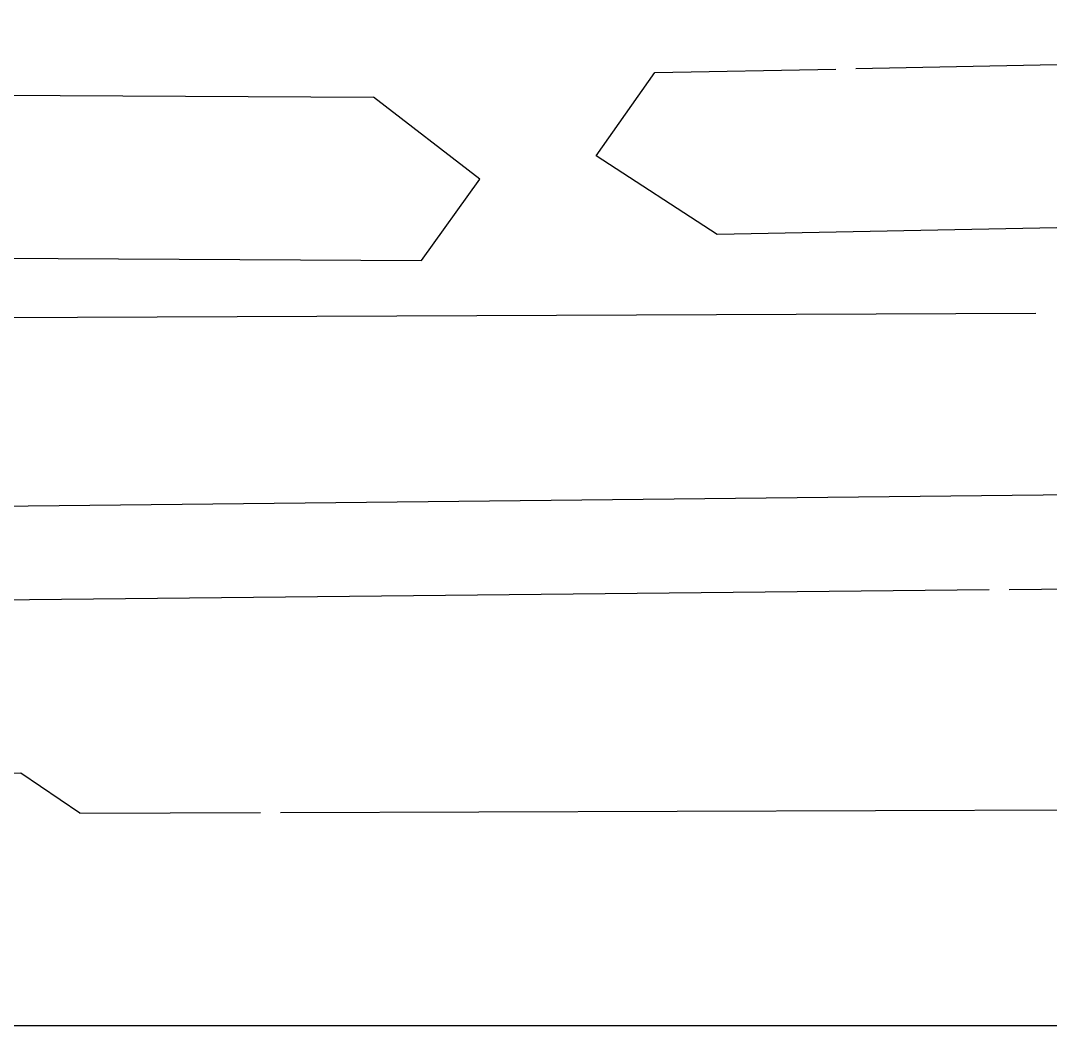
# Model space of a CAD drawing. Extents: x -537 to 363, y 432 to 791.
# Drawn here: x 163.5 to 214.8, y 561.6 to 611.6 of the extents above; entities that cross this region are included whole.
import ezdxf

# ---------------------------------------------------------------- set-up
doc = ezdxf.new("R2010")
doc.units = 0
doc.layers.get('0').update_dxf_attribs({"linetype": 'CONTINUOUS'})
doc.layers.add('90X10', color=1, linetype='CONTINUOUS')

msp = doc.modelspace()

# ---------------------------------------------------------------- linework, layer by layer
for p, q in [((205.066, 609.203), (274.052, 610.593)), ((195.068, 609.002), (204.066, 609.183)), ((192.149, 604.868), (195.068, 609.002)), ((129.221, 608.081), (181.054, 607.781)), ((186.342, 603.703), (181.054, 607.781)), ((198.161, 600.942), (192.149, 604.868)), ((183.442, 599.647), (186.342, 603.703)), ((261.202, 602.212), (198.161, 600.942)), ((132.485, 599.942), (183.442, 599.647)), ((145.026, 596.748), (214.025, 597.027)), ((225.602, 588.095), (156.606, 587.344)), ((281.695, 583.974), (212.698, 583.268)), ((211.698, 583.257), (142.702, 582.551)), ((163.495, 574.127), (158.766, 574.111)), ((166.431, 572.139), (163.495, 574.127)), ((166.431, 572.139), (175.431, 572.169)), ((176.431, 572.173), (245.431, 572.407))]:
    msp.add_line(p, q)
at = {"layer": '90X10', "color": 1, "linetype": 'CONTINUOUS'}
msp.add_lwpolyline([(-537.056, 561.58), (362.944, 561.58), (362.944, 661.58), (-537.056, 661.58)], close=True, dxfattribs=at)

doc.saveas('drawing.dxf')
